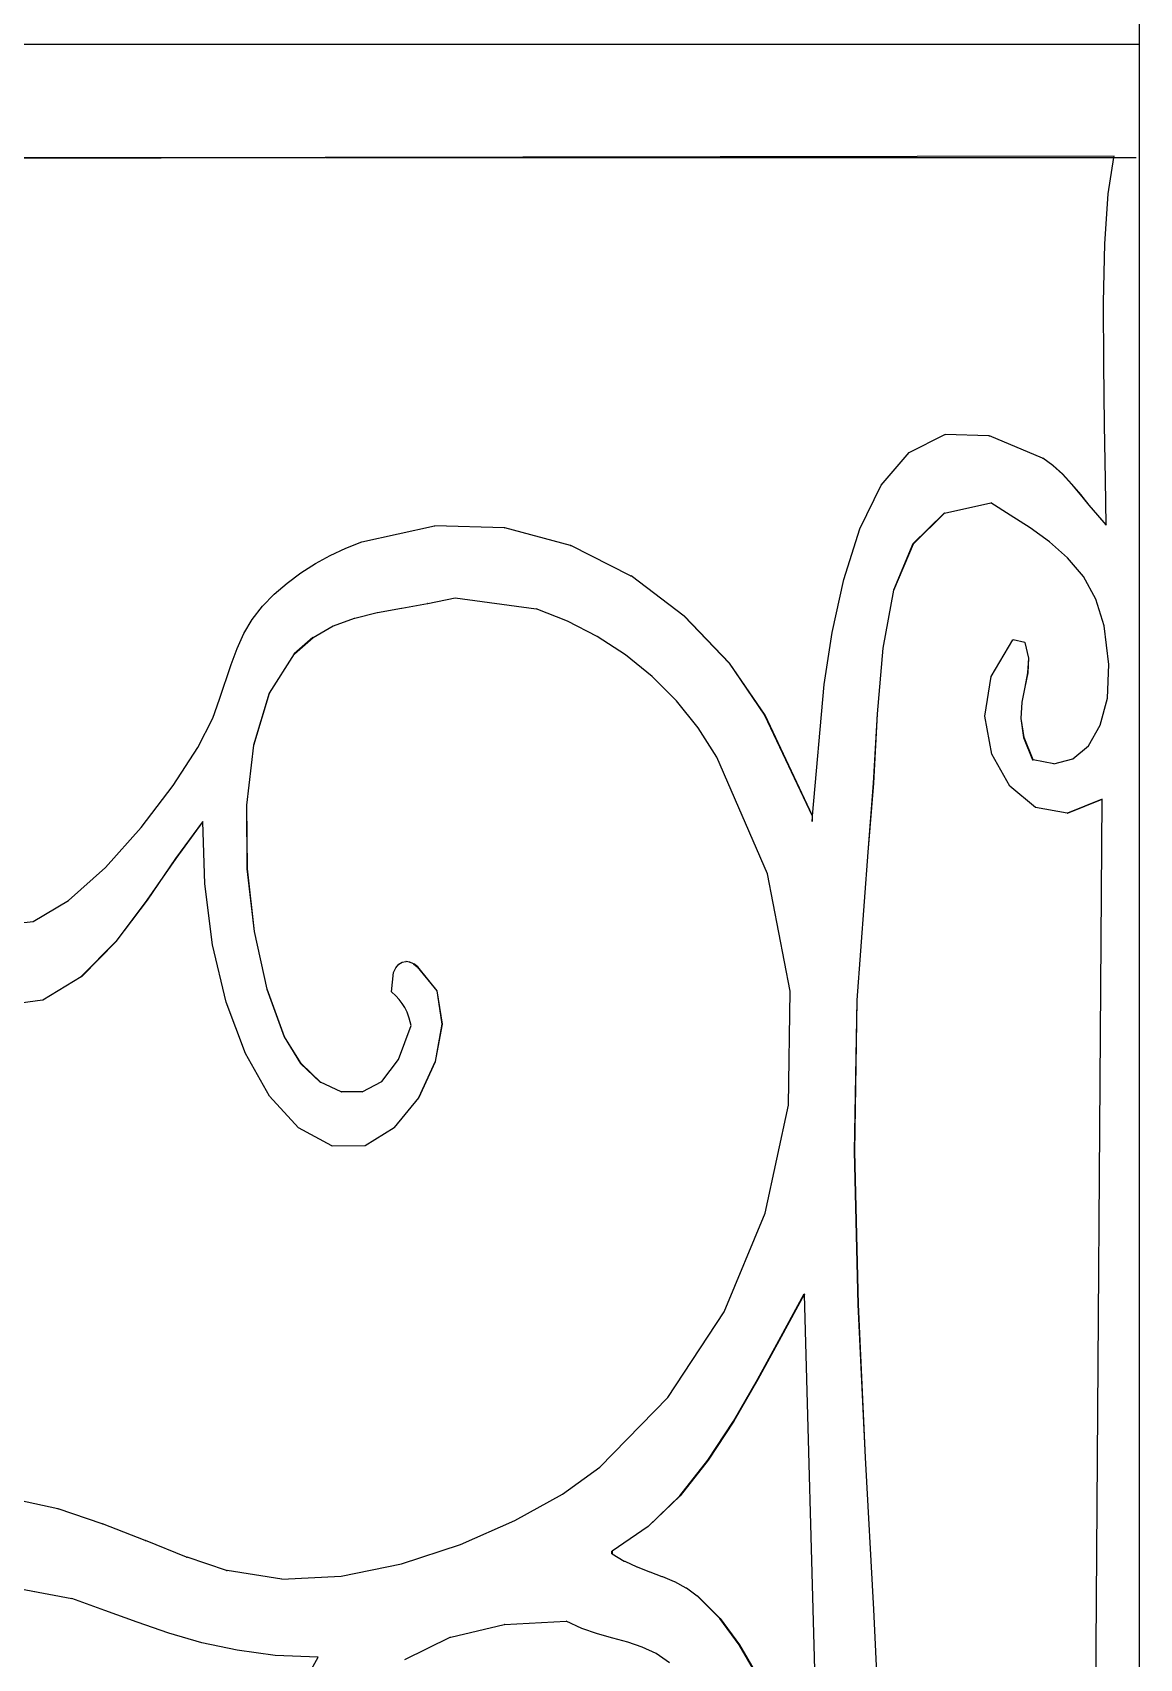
# Model space of a CAD drawing. Header units: inches. Extents: x -2812 to 9774, y -15726 to -746.
# Drawn here: x 3692.81 to 3701.02, y -9209.31 to -9197.25 of the extents above; entities that cross this region are included whole.
import ezdxf

# ---------------------------------------------------------------- set-up
doc = ezdxf.new("R2010")
doc.units = ezdxf.units.IN
doc.header["$LTSCALE"] = 17
doc.header["$MEASUREMENT"] = 0
doc.layers.add('OUTLINE', color=1, linetype='Continuous', lineweight=25)

msp = doc.modelspace()

# ---------------------------------------------------------------- linework, layer by layer
for p, q in [((3685.342, -9197.338), (3701.02, -9197.338)), ((3687.795, -9198.178), (3694.981, -9198.178)), ((3689.231, -9198.188), (3694.981, -9198.178)), ((3694.984, -9198.178), (3694.981, -9198.178)), ((3700.832, -9198.168), (3694.984, -9198.178)), ((3694.984, -9198.178), (3700.83, -9198.178)), ((3700.788, -9198.447), (3700.83, -9198.178)), ((3700.83, -9198.178), (3700.832, -9198.168)), ((3700.83, -9198.178), (3700.996, -9198.178)), ((3700.764, -9198.819), (3700.788, -9198.447)), ((3700.754, -9199.251), (3700.764, -9198.819)), ((3700.755, -9199.71), (3700.754, -9199.251)), ((3700.761, -9200.161), (3700.755, -9199.71)), ((3699.313, -9200.365), (3699.577, -9200.233)), ((3699.577, -9200.233), (3699.579, -9200.233)), ((3699.904, -9200.242), (3699.579, -9200.233)), ((3699.904, -9200.242), (3699.907, -9200.242)), ((3700.301, -9200.407), (3699.907, -9200.242)), ((3700.769, -9200.57), (3700.761, -9200.161)), ((3699.105, -9200.609), (3699.313, -9200.365)), ((3700.301, -9200.407), (3700.304, -9200.407)), ((3700.378, -9200.463), (3700.304, -9200.407)), ((3700.378, -9200.463), (3700.38, -9200.463)), ((3700.378, -9200.463), (3700.449, -9200.528)), ((3700.452, -9200.528), (3700.38, -9200.463)), ((3700.449, -9200.528), (3700.452, -9200.528)), ((3700.449, -9200.528), (3700.517, -9200.601)), ((3700.519, -9200.601), (3700.452, -9200.528)), ((3700.517, -9200.601), (3700.582, -9200.677)), ((3700.517, -9200.601), (3700.519, -9200.601)), ((3700.584, -9200.677), (3700.519, -9200.601)), ((3700.773, -9200.902), (3700.769, -9200.57)), ((3698.946, -9200.933), (3699.105, -9200.609)), ((3700.582, -9200.677), (3700.584, -9200.677)), ((3700.582, -9200.677), (3700.645, -9200.756)), ((3700.648, -9200.756), (3700.584, -9200.677)), ((3699.572, -9200.817), (3699.34, -9201.043)), ((3699.343, -9201.043), (3699.575, -9200.817)), ((3699.575, -9200.817), (3699.572, -9200.817)), ((3699.575, -9200.817), (3699.919, -9200.74)), ((3700.062, -9200.831), (3699.919, -9200.74)), ((3700.209, -9200.926), (3700.062, -9200.831)), ((3700.645, -9200.756), (3700.648, -9200.756)), ((3700.645, -9200.756), (3700.709, -9200.832)), ((3700.711, -9200.832), (3700.648, -9200.756)), ((3700.709, -9200.832), (3700.773, -9200.905)), ((3700.709, -9200.832), (3700.711, -9200.832)), ((3700.773, -9200.902), (3700.711, -9200.832)), ((3695.251, -9201.03), (3695.791, -9200.911)), ((3695.791, -9200.911), (3695.793, -9200.911)), ((3696.31, -9200.926), (3695.793, -9200.911)), ((3696.31, -9200.926), (3696.313, -9200.926)), ((3696.799, -9201.056), (3696.313, -9200.926)), ((3698.827, -9201.307), (3698.946, -9200.933)), ((3700.353, -9201.03), (3700.209, -9200.926)), ((3700.773, -9200.905), (3700.773, -9200.902)), ((3695.018, -9201.129), (3695.133, -9201.075)), ((3695.133, -9201.075), (3695.251, -9201.03)), ((3696.799, -9201.056), (3696.801, -9201.056)), ((3697.246, -9201.281), (3696.801, -9201.056)), ((3699.34, -9201.043), (3699.197, -9201.387)), ((3699.199, -9201.387), (3699.343, -9201.043)), ((3699.34, -9201.043), (3699.343, -9201.043)), ((3700.487, -9201.148), (3700.353, -9201.03)), ((3694.8, -9201.259), (3694.907, -9201.19)), ((3694.907, -9201.19), (3695.018, -9201.129)), ((3700.604, -9201.287), (3700.487, -9201.148)), ((3694.698, -9201.335), (3694.8, -9201.259)), ((3697.246, -9201.281), (3697.249, -9201.281)), ((3697.642, -9201.579), (3697.249, -9201.281)), ((3698.741, -9201.702), (3698.827, -9201.307)), ((3700.696, -9201.453), (3700.604, -9201.287)), ((3694.514, -9201.507), (3694.602, -9201.417)), ((3694.602, -9201.417), (3694.698, -9201.335)), ((3695.741, -9201.487), (3695.943, -9201.444)), ((3695.943, -9201.444), (3696.546, -9201.527)), ((3699.197, -9201.387), (3699.117, -9201.818)), ((3699.119, -9201.818), (3699.199, -9201.387)), ((3699.197, -9201.387), (3699.199, -9201.387)), ((3694.438, -9201.604), (3694.514, -9201.507)), ((3695.2, -9201.594), (3695.366, -9201.553)), ((3695.366, -9201.553), (3695.369, -9201.553)), ((3695.369, -9201.553), (3695.547, -9201.521)), ((3695.547, -9201.521), (3695.549, -9201.521)), ((3695.549, -9201.521), (3695.739, -9201.487)), ((3695.741, -9201.487), (3695.739, -9201.487)), ((3696.777, -9201.617), (3696.546, -9201.527)), ((3700.758, -9201.652), (3700.696, -9201.453)), ((3694.376, -9201.709), (3694.438, -9201.604)), ((3694.892, -9201.738), (3695.038, -9201.653)), ((3695.038, -9201.653), (3695.041, -9201.653)), ((3695.041, -9201.653), (3695.197, -9201.594)), ((3695.197, -9201.594), (3695.2, -9201.594)), ((3696.998, -9201.731), (3696.777, -9201.617)), ((3697.642, -9201.579), (3697.645, -9201.579)), ((3697.642, -9201.579), (3697.977, -9201.93)), ((3697.98, -9201.93), (3697.645, -9201.579)), ((3700.794, -9201.94), (3700.758, -9201.652)), ((3694.326, -9201.821), (3694.376, -9201.709)), ((3694.889, -9201.738), (3694.75, -9201.859)), ((3694.753, -9201.859), (3694.892, -9201.738)), ((3694.889, -9201.738), (3694.892, -9201.738)), ((3697.208, -9201.868), (3696.998, -9201.731)), ((3698.682, -9202.087), (3698.741, -9201.702)), ((3699.92, -9202.028), (3700.081, -9201.755)), ((3700.081, -9201.755), (3700.083, -9201.755)), ((3700.169, -9201.776), (3700.083, -9201.755)), ((3700.169, -9201.776), (3700.172, -9201.776)), ((3700.169, -9201.776), (3700.196, -9201.893)), ((3700.199, -9201.893), (3700.172, -9201.776)), ((3694.282, -9201.94), (3694.326, -9201.821)), ((3694.75, -9201.859), (3694.564, -9202.152)), ((3694.567, -9202.152), (3694.753, -9201.859)), ((3694.75, -9201.859), (3694.753, -9201.859)), ((3697.405, -9202.027), (3697.208, -9201.868)), ((3697.977, -9201.93), (3697.98, -9201.93)), ((3697.977, -9201.93), (3698.24, -9202.315)), ((3698.243, -9202.315), (3697.98, -9201.93)), ((3699.117, -9201.818), (3699.075, -9202.306)), ((3699.078, -9202.306), (3699.119, -9201.818)), ((3699.117, -9201.818), (3699.119, -9201.818)), ((3700.196, -9201.893), (3700.191, -9202.001)), ((3700.194, -9202.001), (3700.199, -9201.893)), ((3700.196, -9201.893), (3700.199, -9201.893)), ((3694.197, -9202.197), (3694.282, -9201.94)), ((3697.585, -9202.208), (3697.405, -9202.027)), ((3699.874, -9202.322), (3699.92, -9202.028)), ((3700.191, -9202.001), (3700.17, -9202.106)), ((3700.173, -9202.106), (3700.194, -9202.001)), ((3700.191, -9202.001), (3700.194, -9202.001)), ((3700.783, -9202.188), (3700.794, -9201.94)), ((3694.564, -9202.152), (3694.448, -9202.537)), ((3694.451, -9202.537), (3694.567, -9202.152)), ((3694.564, -9202.152), (3694.567, -9202.152)), ((3698.596, -9203.062), (3698.682, -9202.087)), ((3700.17, -9202.106), (3700.148, -9202.217)), ((3700.151, -9202.217), (3700.173, -9202.106)), ((3700.17, -9202.106), (3700.173, -9202.106)), ((3694.146, -9202.336), (3694.197, -9202.197)), ((3697.746, -9202.408), (3697.585, -9202.208)), ((3700.148, -9202.217), (3700.14, -9202.339)), ((3700.143, -9202.339), (3700.151, -9202.217)), ((3700.148, -9202.217), (3700.151, -9202.217)), ((3700.73, -9202.39), (3700.783, -9202.188)), ((3694.035, -9202.554), (3694.146, -9202.336)), ((3697.886, -9202.626), (3697.746, -9202.408)), ((3698.24, -9202.315), (3698.593, -9203.062)), ((3698.24, -9202.315), (3698.243, -9202.315)), ((3698.596, -9203.062), (3698.243, -9202.315)), ((3699.075, -9202.306), (3699.046, -9202.82)), ((3699.049, -9202.82), (3699.078, -9202.306)), ((3699.075, -9202.306), (3699.078, -9202.306)), ((3699.926, -9202.605), (3699.874, -9202.322)), ((3700.14, -9202.339), (3700.143, -9202.339)), ((3700.14, -9202.339), (3700.161, -9202.48)), ((3700.164, -9202.48), (3700.143, -9202.339)), ((3700.642, -9202.542), (3700.73, -9202.39)), ((3700.161, -9202.48), (3700.164, -9202.48)), ((3700.161, -9202.48), (3700.228, -9202.647)), ((3700.231, -9202.647), (3700.164, -9202.48)), ((3693.852, -9202.837), (3694.035, -9202.554)), ((3694.448, -9202.537), (3694.396, -9202.983)), ((3694.399, -9202.983), (3694.451, -9202.537)), ((3694.448, -9202.537), (3694.451, -9202.537)), ((3698.261, -9203.492), (3697.886, -9202.626)), ((3700.058, -9202.842), (3699.926, -9202.605)), ((3700.228, -9202.647), (3700.231, -9202.647)), ((3700.385, -9202.676), (3700.231, -9202.647)), ((3700.385, -9202.676), (3700.525, -9202.639)), ((3700.525, -9202.639), (3700.642, -9202.542)), ((3693.616, -9203.147), (3693.852, -9202.837)), ((3699.046, -9202.82), (3699.006, -9203.332)), ((3699.008, -9203.332), (3699.049, -9202.82)), ((3699.046, -9202.82), (3699.049, -9202.82)), ((3700.25, -9202.999), (3700.058, -9202.842)), ((3694.396, -9202.983), (3694.399, -9202.983)), ((3694.396, -9202.983), (3694.4, -9203.455)), ((3694.402, -9203.455), (3694.399, -9202.983)), ((3700.485, -9203.042), (3700.25, -9202.999)), ((3700.743, -9202.938), (3700.487, -9203.042)), ((3700.487, -9203.042), (3700.743, -9202.939)), ((3700.684, -9211.187), (3700.743, -9202.939)), ((3700.743, -9202.939), (3700.743, -9202.938)), ((3694.072, -9203.103), (3693.871, -9203.377)), ((3693.873, -9203.377), (3694.073, -9203.107)), ((3694.073, -9203.107), (3694.072, -9203.103)), ((3694.086, -9203.565), (3694.073, -9203.107)), ((3698.593, -9203.062), (3698.593, -9203.103)), ((3698.593, -9203.062), (3698.596, -9203.062)), ((3698.593, -9203.103), (3698.596, -9203.071)), ((3698.596, -9203.071), (3698.596, -9203.062)), ((3700.485, -9203.042), (3700.487, -9203.042)), ((3693.351, -9203.444), (3693.616, -9203.147)), ((3693.871, -9203.377), (3693.658, -9203.687)), ((3693.661, -9203.687), (3693.873, -9203.377)), ((3693.871, -9203.377), (3693.873, -9203.377)), ((3699.006, -9203.332), (3698.924, -9204.43)), ((3698.926, -9204.43), (3699.008, -9203.332)), ((3699.006, -9203.332), (3699.008, -9203.332)), ((3693.076, -9203.69), (3693.351, -9203.444)), ((3694.4, -9203.455), (3694.402, -9203.455)), ((3694.4, -9203.455), (3694.452, -9203.92)), ((3694.455, -9203.92), (3694.402, -9203.455)), ((3698.429, -9204.361), (3698.261, -9203.492)), ((3694.145, -9204.018), (3694.086, -9203.565)), ((3692.814, -9203.845), (3693.076, -9203.69)), ((3693.658, -9203.687), (3693.427, -9203.993)), ((3693.43, -9203.993), (3693.661, -9203.687)), ((3693.658, -9203.687), (3693.661, -9203.687)), ((3692.585, -9203.871), (3692.814, -9203.845)), ((3694.452, -9203.92), (3694.455, -9203.92)), ((3694.452, -9203.92), (3694.547, -9204.347)), ((3694.55, -9204.347), (3694.455, -9203.92)), ((3693.427, -9203.993), (3693.171, -9204.253)), ((3693.174, -9204.253), (3693.43, -9203.993)), ((3693.427, -9203.993), (3693.43, -9203.993)), ((3694.246, -9204.444), (3694.145, -9204.018)), ((3695.486, -9204.223), (3695.504, -9204.188)), ((3695.504, -9204.188), (3695.526, -9204.162)), ((3695.526, -9204.162), (3695.55, -9204.147)), ((3695.55, -9204.147), (3695.577, -9204.142)), ((3695.577, -9204.142), (3695.58, -9204.142)), ((3695.58, -9204.142), (3695.579, -9204.142)), ((3695.605, -9204.146), (3695.58, -9204.142)), ((3695.605, -9204.146), (3695.608, -9204.146)), ((3695.634, -9204.159), (3695.608, -9204.146)), ((3695.634, -9204.159), (3695.637, -9204.159)), ((3695.634, -9204.159), (3695.663, -9204.182)), ((3695.666, -9204.182), (3695.637, -9204.159)), ((3695.663, -9204.182), (3695.666, -9204.182)), ((3695.663, -9204.182), (3695.807, -9204.36)), ((3695.81, -9204.36), (3695.666, -9204.182)), ((3692.885, -9204.427), (3693.171, -9204.253)), ((3693.171, -9204.253), (3693.174, -9204.253)), ((3695.471, -9204.368), (3695.486, -9204.223)), ((3692.554, -9204.472), (3692.882, -9204.427)), ((3692.882, -9204.427), (3692.885, -9204.427)), ((3694.388, -9204.824), (3694.246, -9204.444)), ((3694.547, -9204.347), (3694.55, -9204.347)), ((3694.547, -9204.347), (3694.676, -9204.7)), ((3694.679, -9204.7), (3694.55, -9204.347)), ((3695.503, -9204.398), (3695.471, -9204.368)), ((3695.529, -9204.425), (3695.503, -9204.398)), ((3695.551, -9204.453), (3695.529, -9204.425)), ((3695.571, -9204.483), (3695.551, -9204.453)), ((3695.807, -9204.36), (3695.81, -9204.36)), ((3695.807, -9204.36), (3695.846, -9204.607)), ((3695.849, -9204.607), (3695.81, -9204.36)), ((3698.416, -9205.209), (3698.429, -9204.361)), ((3698.924, -9204.43), (3698.905, -9205.552)), ((3698.908, -9205.552), (3698.926, -9204.43)), ((3698.924, -9204.43), (3698.926, -9204.43)), ((3695.587, -9204.519), (3695.571, -9204.483)), ((3695.603, -9204.563), (3695.587, -9204.519)), ((3695.619, -9204.617), (3695.603, -9204.563)), ((3694.676, -9204.7), (3694.679, -9204.7)), ((3694.676, -9204.7), (3694.798, -9204.899)), ((3694.801, -9204.899), (3694.679, -9204.7)), ((3695.525, -9204.87), (3695.619, -9204.617)), ((3695.846, -9204.607), (3695.795, -9204.885)), ((3695.798, -9204.885), (3695.849, -9204.607)), ((3695.846, -9204.607), (3695.849, -9204.607)), ((3694.568, -9205.141), (3694.388, -9204.824)), ((3694.798, -9204.899), (3694.801, -9204.899)), ((3694.798, -9204.899), (3694.942, -9205.038)), ((3694.945, -9205.038), (3694.801, -9204.899)), ((3695.4, -9205.032), (3695.525, -9204.87)), ((3695.795, -9204.885), (3695.672, -9205.154)), ((3695.675, -9205.154), (3695.798, -9204.885)), ((3695.795, -9204.885), (3695.798, -9204.885)), ((3694.942, -9205.038), (3694.945, -9205.038)), ((3695.098, -9205.11), (3694.945, -9205.038)), ((3695.254, -9205.11), (3695.4, -9205.032)), ((3694.782, -9205.375), (3694.568, -9205.141)), ((3695.098, -9205.11), (3695.1, -9205.11)), ((3695.254, -9205.11), (3695.1, -9205.11)), ((3695.672, -9205.154), (3695.492, -9205.374)), ((3695.495, -9205.374), (3695.675, -9205.154)), ((3695.672, -9205.154), (3695.675, -9205.154)), ((3698.245, -9206.01), (3698.416, -9205.209)), ((3695.03, -9205.509), (3694.782, -9205.375)), ((3695.276, -9205.506), (3695.492, -9205.374)), ((3695.492, -9205.374), (3695.495, -9205.374)), ((3695.03, -9205.509), (3695.032, -9205.509)), ((3695.032, -9205.509), (3695.273, -9205.506)), ((3695.273, -9205.506), (3695.276, -9205.506)), ((3698.905, -9205.552), (3698.908, -9205.552)), ((3698.905, -9205.552), (3698.932, -9206.686)), ((3698.935, -9206.686), (3698.908, -9205.552)), ((3697.939, -9206.741), (3698.245, -9206.01)), ((3698.36, -9206.926), (3698.534, -9206.608)), ((3698.534, -9206.613), (3698.362, -9206.926)), ((3698.534, -9206.608), (3698.535, -9206.611)), ((3698.535, -9206.611), (3698.534, -9206.613)), ((3698.534, -9206.613), (3698.636, -9210.334)), ((3698.535, -9206.611), (3698.535, -9206.612)), ((3697.522, -9207.377), (3697.939, -9206.741)), ((3698.932, -9206.686), (3698.935, -9206.686)), ((3698.932, -9206.686), (3698.986, -9207.822)), ((3698.989, -9207.822), (3698.935, -9206.686)), ((3698.187, -9207.244), (3698.36, -9206.926)), ((3698.362, -9206.926), (3698.19, -9207.244)), ((3698.36, -9206.926), (3698.362, -9206.926)), ((3698.009, -9207.552), (3698.187, -9207.244)), ((3698.19, -9207.244), (3698.012, -9207.552)), ((3698.187, -9207.244), (3698.19, -9207.244)), ((3697.018, -9207.894), (3697.522, -9207.377)), ((3697.819, -9207.842), (3698.009, -9207.552)), ((3698.012, -9207.552), (3697.822, -9207.842)), ((3698.009, -9207.552), (3698.012, -9207.552)), ((3698.986, -9207.822), (3698.989, -9207.822)), ((3698.986, -9207.822), (3699.048, -9208.949)), ((3699.051, -9208.949), (3698.989, -9207.822)), ((3696.74, -9208.093), (3697.018, -9207.894)), ((3697.61, -9208.106), (3697.819, -9207.842)), ((3697.822, -9207.842), (3697.613, -9208.106)), ((3697.819, -9207.842), (3697.822, -9207.842)), ((3692.996, -9208.203), (3692.655, -9208.129)), ((3692.996, -9208.203), (3692.999, -9208.203)), ((3693.326, -9208.313), (3692.999, -9208.203)), ((3696.388, -9208.29), (3696.74, -9208.093)), ((3697.375, -9208.333), (3697.61, -9208.106)), ((3697.613, -9208.106), (3697.377, -9208.333)), ((3697.61, -9208.106), (3697.613, -9208.106)), ((3693.326, -9208.313), (3693.329, -9208.313)), ((3693.645, -9208.438), (3693.329, -9208.313)), ((3695.984, -9208.468), (3696.388, -9208.29)), ((3693.645, -9208.438), (3693.648, -9208.438)), ((3693.952, -9208.561), (3693.648, -9208.438)), ((3697.375, -9208.333), (3697.109, -9208.516)), ((3697.375, -9208.333), (3697.377, -9208.333)), ((3693.952, -9208.561), (3693.955, -9208.561)), ((3694.249, -9208.661), (3693.955, -9208.561)), ((3695.547, -9208.61), (3695.984, -9208.468)), ((3697.106, -9208.537), (3697.106, -9208.516)), ((3697.106, -9208.516), (3697.109, -9208.516)), ((3697.106, -9208.537), (3697.109, -9208.537)), ((3697.109, -9208.516), (3697.109, -9208.537)), ((3697.109, -9208.537), (3697.199, -9208.59)), ((3694.249, -9208.661), (3694.252, -9208.661)), ((3694.659, -9208.724), (3694.252, -9208.661)), ((3695.099, -9208.701), (3695.547, -9208.61)), ((3697.199, -9208.59), (3697.202, -9208.59)), ((3697.202, -9208.59), (3697.292, -9208.633)), ((3697.292, -9208.633), (3697.295, -9208.633)), ((3697.295, -9208.633), (3697.386, -9208.669)), ((3697.386, -9208.669), (3697.389, -9208.669)), ((3697.389, -9208.669), (3697.478, -9208.704)), ((3692.438, -9208.744), (3693.101, -9208.869)), ((3694.659, -9208.724), (3695.099, -9208.701)), ((3697.478, -9208.704), (3697.481, -9208.704)), ((3697.481, -9208.704), (3697.569, -9208.742)), ((3697.569, -9208.742), (3697.572, -9208.742)), ((3697.572, -9208.742), (3697.656, -9208.789)), ((3697.656, -9208.789), (3697.659, -9208.789)), ((3697.659, -9208.789), (3697.739, -9208.848)), ((3693.346, -9208.957), (3693.101, -9208.869)), ((3697.908, -9209.017), (3697.739, -9208.848)), ((3697.739, -9208.848), (3697.742, -9208.848)), ((3697.742, -9208.848), (3697.911, -9209.017)), ((3693.584, -9209.044), (3693.346, -9208.957)), ((3693.821, -9209.125), (3693.584, -9209.044)), ((3696.309, -9209.06), (3696.767, -9209.035)), ((3696.885, -9209.09), (3696.767, -9209.035)), ((3698.051, -9209.211), (3697.908, -9209.017)), ((3697.908, -9209.017), (3697.911, -9209.017)), ((3697.911, -9209.017), (3698.054, -9209.211)), ((3699.048, -9208.949), (3699.051, -9208.949)), ((3699.048, -9208.949), (3699.1, -9210.055)), ((3699.103, -9210.055), (3699.051, -9208.949)), ((3694.066, -9209.196), (3693.821, -9209.125)), ((3695.571, -9209.321), (3695.908, -9209.155)), ((3695.908, -9209.155), (3695.911, -9209.155)), ((3695.911, -9209.155), (3696.307, -9209.06)), ((3696.309, -9209.06), (3696.307, -9209.06)), ((3697, -9209.13), (3696.885, -9209.09)), ((3697.114, -9209.162), (3697, -9209.13)), ((3697.225, -9209.192), (3697.114, -9209.162)), ((3694.326, -9209.252), (3694.066, -9209.196)), ((3694.61, -9209.29), (3694.326, -9209.252)), ((3697.332, -9209.228), (3697.225, -9209.192)), ((3697.435, -9209.277), (3697.332, -9209.228)), ((3697.533, -9209.346), (3697.435, -9209.277)), ((3698.174, -9209.424), (3698.051, -9209.211)), ((3698.051, -9209.211), (3698.054, -9209.211)), ((3698.054, -9209.211), (3698.177, -9209.424)), ((3694.927, -9209.304), (3694.61, -9209.29)), ((3694.854, -9209.436), (3694.927, -9209.304))]:
    msp.add_line(p, q)
at = {"layer": 'OUTLINE'}
msp.add_line((3701.02, -9236.163), (3701.02, -9197.163), dxfattribs=at)

doc.saveas('drawing.dxf')
